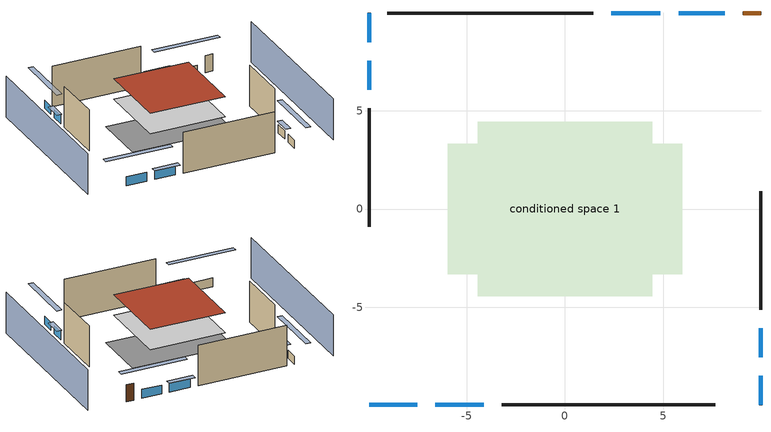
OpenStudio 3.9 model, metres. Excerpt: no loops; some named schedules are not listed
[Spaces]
conditioned space 1
 floor foundation (Slab1 construction): -5.95,-3.31 -5.95,3.31 5.95,3.31 5.95,-3.31 z0
 floor adiabatic (AdiabaticFloorConstruction): -4.44,-4.44 -4.44,4.44 4.44,4.44 4.44,-4.44 z2.44
 wall outside (Wall1 construction): -3.21,-9.96 7.64,-9.96 z0:4.88
 wall outside (Wall2 construction): -9.96,5.13 -9.96,-0.89 z0:4.88
 wall outside (Wall3 construction): 1.43,9.96 -9.03,9.96 z0:4.88
 wall outside (Wall4 construction): 9.96,-5.13 9.96,0.89 z0:4.88
 wall outside (AdiabaticWallConstruction): -9.96,-9.96 -7.51,-9.96 / -6.59,-9.96 -4.14,-9.96 / 8.12,9.96 5.78,9.96 z0:1.07; -9.96,9.96 -9.96,8.48 / -9.96,7.55 -9.96,6.06 / 9.96,-9.96 9.96,-8.48 / 9.96,-7.55 9.96,-6.06 z0:0.98; 4.85,9.96 2.36,9.96 z0:1.1
 wall outside (AdiabaticWallConstruction 1): 9.96,9.96 9.05,9.96 z0:2.03
 window (WindowConstruction): -9.96,-9.96 -7.51,-9.96 z0:1.07
 window (WindowConstruction 1): -6.59,-9.96 -4.14,-9.96 z0:1.07
 window (WindowConstruction 2): -9.96,9.96 -9.96,8.48 z0:0.98
 window (WindowConstruction 3): -9.96,7.55 -9.96,6.06 z0:0.98
 window (WindowConstruction 4): 8.12,9.96 5.78,9.96 z0:1.07
 window (WindowConstruction 5): 4.85,9.96 2.36,9.96 z0:1.1
 window (WindowConstruction 6): 9.96,-9.96 9.96,-8.48 z0:0.98
 window (WindowConstruction 7): 9.96,-7.55 9.96,-6.06 z0:0.98
 door (Door): 9.96,9.96 9.05,9.96 z0:2.03
 ceiling adiabatic (AdiabaticFloorConstruction): 4.44,-4.44 4.44,4.44 -4.44,4.44 -4.44,-4.44 z2.44
 roof outside (Roof1 construction): -4.44,4.44 -4.44,-4.44 4.44,-4.44 4.44,4.44 z4.88
shading: 14.53,-9.96 14.53,9.96 / -14.53,9.96 -14.53,-9.96 z0:4.88; -4.77,-9.96 -12.71,-9.96 -12.71,-10.57 -4.77,-10.57 z3.81; -3.83,-9.96 -6.89,-9.96 -6.89,-10.57 -3.83,-10.57 z1.37; -9.96,5.73 -9.96,12.71 -10.57,12.71 -10.57,5.73 z3.72; -9.96,5.76 -9.96,7.85 -10.57,7.85 -10.57,5.76 z1.28; 3.03,9.96 10.86,9.96 10.86,10.57 3.03,10.57 z3.81; 2.05,9.96 5.15,9.96 5.15,10.57 2.05,10.57 z1.4; 9.96,-5.73 9.96,-12.71 10.57,-12.71 10.57,-5.73 z3.72; 9.96,-5.76 9.96,-7.85 10.57,-7.85 10.57,-5.76 z1.28
[Site]
Portland Intl Arpt_OR: Latitude {deg}=45.59; Longitude {deg}=-122.6; Time Zone {hr}=-8; Elevation {m}=33; Terrain=Suburbs; Keep Site Location Information=Yes
[Site:GroundTemperature:Shallow]
10.2558, 8.96328, 8.85977, 9.47314, 11.9355, 14.3863, 16.5111, 17.8571, 17.9714, 16.8767, 14.8061, 12.4304
[Site:WaterMainsTemperature]
Calculation Method=Schedule; Temperature Schedule=mains temperature schedule
[Building]
Building 1
[Material] Roughness=Rough
Name | Thickness {m} | Conductivity {W/m-K} | Density {kg/m3} | Specific Heat {J/kg-K} | Thermal Absorptance | Solar Absorptance | Visible Absorptance
asphalt or fiberglass shingles | 0.00635 | 0.162714 | 1121.4 | 1465.45 | 0.9 | 0.85 | 0.85
roof rigid ins | 0.051816 | 0.029427 | 32.04 | 1214.23 | 0.9 | 0.7 | 0.7
osb sheathing 0.75 in. | 0.01905 | 0.115458 | 512.64 | 1214.23 | 0.9 | 0.7 | 0.7
roof stud and cavity | 0.2032 | 0.667294 | 78.34581 | 1123.46 | 0.9 | 0.7 | 0.7
gypsum board | 0.0127 | 0.160291 | 801 | 837.4 | 0.9 | 0.6 | 0.6
aluminum siding | 0.009525 | 0.089435 | 177.822 | 1046.75 | 0.9 | 0.5 | 0.5
osb sheathing 0.5 in. | 0.0127 | 0.115458 | 512.64 | 1214.23 | 0.9 | 0.7 | 0.7
wall stud and cavity | 0.1397 | 0.549615 | 139.0536 | 1170.24 | 0.9 | 0.7 | 0.7
concrete 4.0 in. | 0.1016 | 1.803125 | 2242.8 | 837.4 | 0.9 | 0.7 | 0.7
floor covering | 0.0127 | 0.0450781 | 54.468 | 1339.84 | 0.9 | 0.9 | 0.9
wood siding; wood siding 1 | 0.0254 | 0.102417 | 544.68 | 1172.36
wall rigid ins; floor rigid ins | 0.512978 | 0.029427 | 32.04 | 1214.23 | 0.9 | 0.7 | 0.7
wall stud and cavity 1 | 0.0889 | 0.380278 | 52.3479 | 1209.89 | 0.9 | 0.7 | 0.7
door material | 0.04445 | 0.0612267 | 512.64 | 1214.23 | 0.9 | 0.7 | 0.7
floor stud and cavity | 0.1397 | 1.75129 | 37.0049 | 1207.88 | 0.9 | 0.7 | 0.7
floor covering 1 | 0.0127 | 0.0433444 | 54.468 | 1339.84 | 0.9 | 0.6 | 0.6
wall stud and cavity 2 | 0.0889 | 0.391764 | 83.0341 | 1211.67 | 0.9 | 0.7 | 0.7
furniture material conditioned space 1 | 0.1524 | 0.115458 | 640.8 | 1214.23 | 0.9 | 0.6 | 0.6
[Construction]
Roof1 construction: asphalt or fiberglass shingles, roof rigid ins, osb sheathing 0.75 in., roof stud and cavity, gypsum board
Wall1 construction; Wall2 construction; Wall3 construction; Wall4 construction: aluminum siding, osb sheathing 0.5 in., wall stud and cavity, gypsum board
Slab1 construction: concrete 4.0 in., floor covering
WindowConstruction; WindowConstruction 1; WindowConstruction 2; WindowConstruction 3; WindowConstruction 4; WindowConstruction 5; WindowConstruction 6; WindowConstruction 7: WindowMaterial
AdiabaticWallConstruction: wood siding, wall rigid ins, wall stud and cavity 1, gypsum board
Door: door material
AdiabaticWallConstruction 1: wood siding 1, wall rigid ins, wall stud and cavity 1, gypsum board
AdiabaticFloorConstruction: floor stud and cavity, floor rigid ins, osb sheathing 0.75 in., floor covering 1
PartitionWallConstruction: gypsum board, wall stud and cavity 2, gypsum board
furniture construction conditioned space 1: furniture material conditioned space 1
[WindowMaterial:SimpleGlazingSystem]
WindowMaterial: U-Factor {W/m2-K}=1.93052; Solar Heat Gain Coefficient=0.49
[ThermalZone]
conditioned space: Multiplier=1; Volume {m3}=384.656; Thermostat=conditioned space temperature setpoint; Use Ideal Air Loads=No
[Space]
conditioned space 1: Thermal Zone=conditioned space; Volume {m3}=384.656
[ThermostatSetpoint:DualSetpoint]
conditioned space temperature setpoint: Heating Setpoint Temperature Schedule=heating setpoint; Cooling Setpoint Temperature Schedule=cooling setpoint; Temperature Difference Between Cutout And Setpoint {deltaC}=0
[Foundation:Kiva]
Foundation Kiva 1: Initial Indoor Air Temperature {C}=18.3333; Wall Height Above Grade {m}=0.1016; Wall Depth Below Slab {m}=0.2032
[Foundation:Kiva:Settings]
Soil Conductivity {W/m-K}=1.3848; Soil Density {kg/m3}=1842.3; Soil Specific Heat {J/kg-K}=418.7; Ground Solar Absorptivity=0.9; Ground Thermal Absorptivity=0.9; Ground Surface Roughness {m}=0.03; Far-Field Width {m}=40; Deep-Ground Boundary Condition=ZeroFlux; Deep-Ground Depth {m}=40; Minimum Cell Dimension {m}=0.2; Maximum Cell Growth Coefficient=3; Simulation Timestep=Timestep
[SurfaceProperty:ExposedFoundationPerimeter]
Slab1: Exposed Perimeter Calculation Method=TotalExposedPerimeter; Total Exposed Perimeter {m}=37.06368
[SurfaceProperty:IncidentSolarMultiplier] Incident Solar Multiplier=1; Incident Solar Multiplier Schedule=trans schedule winter=0.85 summer=0.7
Window1; Window2; Window3; Window4; Window5; Window6; Window7; Window8
[InternalMass:Definition] Design Level Calculation Method=SurfaceArea
Name | Construction | Surface Area {m2}
partition wall mass | PartitionWallConstruction | 157.749
furniture mass conditioned space 1 | furniture construction conditioned space 1 | 63.09974
[InternalMass] Space or SpaceType=conditioned space 1; Multiplier=1
Name | Internal Mass Definition
partition wall mass | partition wall mass
furniture mass conditioned space 1 | furniture mass conditioned space 1
[Fan:SystemModel]
central ac and furnace supply fan: Availability Schedule=Always On Discrete; Design Maximum Air Flow Rate {m3/s}=0.362456; Speed Control Method=Discrete; Electric Power Minimum Flow Rate Fraction=0.2; Design Pressure Rise {Pa}=500; Motor Efficiency=1; Motor In Air Stream Fraction=1; Design Electric Power Consumption {W}=autosize; Design Power Sizing Method=PowerPerFlow; Electric Power Per Unit Flow Rate {W/(m3/s)}=1059.44; Electric Power Per Unit Flow Rate Per Unit Pressure {W-s/m3-Pa}=1.66667; Fan Total Efficiency=0.7; Motor Loss Radiative Fraction=0; Speed Flow Fraction 1=0.9401; Speed Electric Power Fraction 1=0.83086; Speed Flow Fraction 2=1; Speed Electric Power Fraction 2=1
[EnergyManagementSystem:Sensor]
Name | Output Variable or Output Meter Index Key | Output Variable or Output Meter
central_ac_and_furnace_supply_fan_s; central_ac_and_furnace_supply_fan_s_1 | central ac and furnace supply fan | Fan Electricity Energy
water_heater_T_set | water heater setpoint | Schedule Value
out_pb_s |  | Site Outdoor Air Barometric Pressure
out_wt_s |  | Site Outdoor Air Humidity Ratio
site_vw_s |  | Site Wind Speed
cool_season | cooling season schedule | Schedule Value
central_ac_and_furnace_airloop_Fan_RTF_s | central ac and furnace supply fan | Fan Runtime Fraction Speed 1
central_ac_and_furnace_airloop_Fan_RTF_s_1 | central ac and furnace supply fan | Fan Runtime Fraction Speed 2
natural_vent_s | natural vent schedule | Schedule Value
htg_sp_s; htg_sp_s_1 | heating setpoint | Schedule Value
clg_sp_s; clg_sp_s_1 | cooling setpoint | Schedule Value
mech_vent_range_fan_0_sch_s | mech vent range fan 0 schedule | Schedule Value
mech_vent_bath_fan_0_sch_s | mech vent bath fan 0 schedule | Schedule Value
clothes_dryer_exhaust_0_sch_s | clothes_dryer | Schedule Value
htg_load_cond |  | Heating:EnergyTransfer:Zone:CONDITIONED SPACE
clg_load_cond |  | Cooling:EnergyTransfer:Zone:CONDITIONED SPACE
s_conv | inferred conditioned ceiling | Surface Inside Face Convection Heat Gain Energy
s_ig | inferred conditioned ceiling | Surface Inside Face Internal Gains Radiation Heat Gain Energy
s_sol | inferred conditioned ceiling | Surface Inside Face Solar Radiation Heat Gain Energy
s_lgt | inferred conditioned ceiling | Surface Inside Face Lights Radiation Heat Gain Energy
s_surf | inferred conditioned ceiling | Surface Inside Face Net Surface Thermal Radiation Heat Gain Energy
s_conv_1 | inferred conditioned floor | Surface Inside Face Convection Heat Gain Energy
s_ig_1 | inferred conditioned floor | Surface Inside Face Internal Gains Radiation Heat Gain Energy
s_sol_1 | inferred conditioned floor | Surface Inside Face Solar Radiation Heat Gain Energy
s_lgt_1 | inferred conditioned floor | Surface Inside Face Lights Radiation Heat Gain Energy
s_surf_1 | inferred conditioned floor | Surface Inside Face Net Surface Thermal Radiation Heat Gain Energy
s_conv_2 | Roof1 | Surface Inside Face Convection Heat Gain Energy
s_ig_2 | Roof1 | Surface Inside Face Internal Gains Radiation Heat Gain Energy
s_sol_2 | Roof1 | Surface Inside Face Solar Radiation Heat Gain Energy
s_lgt_2 | Roof1 | Surface Inside Face Lights Radiation Heat Gain Energy
s_surf_2 | Roof1 | Surface Inside Face Net Surface Thermal Radiation Heat Gain Energy
s_conv_3 | Slab1 | Surface Inside Face Convection Heat Gain Energy
s_ig_3 | Slab1 | Surface Inside Face Internal Gains Radiation Heat Gain Energy
s_sol_3 | Slab1 | Surface Inside Face Solar Radiation Heat Gain Energy
s_lgt_3 | Slab1 | Surface Inside Face Lights Radiation Heat Gain Energy
s_surf_3 | Slab1 | Surface Inside Face Net Surface Thermal Radiation Heat Gain Energy
ss_sol | Door1 | Surface Inside Face Solar Radiation Heat Gain Energy
ss_lgt | Door1 | Surface Inside Face Lights Radiation Heat Gain Energy
ss_conv | Door1 | Surface Inside Face Convection Heat Gain Energy
ss_ig | Door1 | Surface Inside Face Internal Gains Radiation Heat Gain Energy
ss_surf | Door1 | Surface Inside Face Net Surface Thermal Radiation Heat Gain Energy
ss_conv_1 | Window1 | Surface Inside Face Convection Heat Gain Energy
ss_ig_1 | Window1 | Surface Inside Face Internal Gains Radiation Heat Gain Energy
ss_surf_1 | Window1 | Surface Inside Face Net Surface Thermal Radiation Heat Gain Energy
ss_trans_in | Window1 | Surface Window Transmitted Solar Radiation Rate
ss_back_out | Window1 | Surface Window Shortwave from Zone Back Out Window Heat Transfer Rate
ss_trans_out | Window1 | Surface Inside Face Initial Transmitted Diffuse Transmitted Out Window Solar Radiation Rate
ss_conv_2 | Window2 | Surface Inside Face Convection Heat Gain Energy
ss_ig_2 | Window2 | Surface Inside Face Internal Gains Radiation Heat Gain Energy
ss_surf_2 | Window2 | Surface Inside Face Net Surface Thermal Radiation Heat Gain Energy
ss_trans_in_1 | Window2 | Surface Window Transmitted Solar Radiation Rate
ss_back_out_1 | Window2 | Surface Window Shortwave from Zone Back Out Window Heat Transfer Rate
ss_trans_out_1 | Window2 | Surface Inside Face Initial Transmitted Diffuse Transmitted Out Window Solar Radiation Rate
ss_conv_3 | Window3 | Surface Inside Face Convection Heat Gain Energy
ss_ig_3 | Window3 | Surface Inside Face Internal Gains Radiation Heat Gain Energy
ss_surf_3 | Window3 | Surface Inside Face Net Surface Thermal Radiation Heat Gain Energy
ss_trans_in_2 | Window3 | Surface Window Transmitted Solar Radiation Rate
ss_back_out_2 | Window3 | Surface Window Shortwave from Zone Back Out Window Heat Transfer Rate
ss_trans_out_2 | Window3 | Surface Inside Face Initial Transmitted Diffuse Transmitted Out Window Solar Radiation Rate
ss_conv_4 | Window4 | Surface Inside Face Convection Heat Gain Energy
ss_ig_4 | Window4 | Surface Inside Face Internal Gains Radiation Heat Gain Energy
ss_surf_4 | Window4 | Surface Inside Face Net Surface Thermal Radiation Heat Gain Energy
ss_trans_in_3 | Window4 | Surface Window Transmitted Solar Radiation Rate
ss_back_out_3 | Window4 | Surface Window Shortwave from Zone Back Out Window Heat Transfer Rate
ss_trans_out_3 | Window4 | Surface Inside Face Initial Transmitted Diffuse Transmitted Out Window Solar Radiation Rate
ss_conv_5 | Window5 | Surface Inside Face Convection Heat Gain Energy
ss_ig_5 | Window5 | Surface Inside Face Internal Gains Radiation Heat Gain Energy
ss_surf_5 | Window5 | Surface Inside Face Net Surface Thermal Radiation Heat Gain Energy
ss_trans_in_4 | Window5 | Surface Window Transmitted Solar Radiation Rate
ss_back_out_4 | Window5 | Surface Window Shortwave from Zone Back Out Window Heat Transfer Rate
ss_trans_out_4 | Window5 | Surface Inside Face Initial Transmitted Diffuse Transmitted Out Window Solar Radiation Rate
ss_conv_6 | Window6 | Surface Inside Face Convection Heat Gain Energy
ss_ig_6 | Window6 | Surface Inside Face Internal Gains Radiation Heat Gain Energy
ss_surf_6 | Window6 | Surface Inside Face Net Surface Thermal Radiation Heat Gain Energy
ss_trans_in_5 | Window6 | Surface Window Transmitted Solar Radiation Rate
ss_back_out_5 | Window6 | Surface Window Shortwave from Zone Back Out Window Heat Transfer Rate
ss_trans_out_5 | Window6 | Surface Inside Face Initial Transmitted Diffuse Transmitted Out Window Solar Radiation Rate
ss_conv_7 | Window7 | Surface Inside Face Convection Heat Gain Energy
ss_ig_7 | Window7 | Surface Inside Face Internal Gains Radiation Heat Gain Energy
ss_surf_7 | Window7 | Surface Inside Face Net Surface Thermal Radiation Heat Gain Energy
ss_trans_in_6 | Window7 | Surface Window Transmitted Solar Radiation Rate
ss_back_out_6 | Window7 | Surface Window Shortwave from Zone Back Out Window Heat Transfer Rate
ss_trans_out_6 | Window7 | Surface Inside Face Initial Transmitted Diffuse Transmitted Out Window Solar Radiation Rate
ss_conv_8 | Window8 | Surface Inside Face Convection Heat Gain Energy
ss_ig_8 | Window8 | Surface Inside Face Internal Gains Radiation Heat Gain Energy
ss_surf_8 | Window8 | Surface Inside Face Net Surface Thermal Radiation Heat Gain Energy
ss_trans_in_7 | Window8 | Surface Window Transmitted Solar Radiation Rate
ss_back_out_7 | Window8 | Surface Window Shortwave from Zone Back Out Window Heat Transfer Rate
ss_trans_out_7 | Window8 | Surface Inside Face Initial Transmitted Diffuse Transmitted Out Window Solar Radiation Rate
s_conv_4 | Wall1 | Surface Inside Face Convection Heat Gain Energy
s_ig_4 | Wall1 | Surface Inside Face Internal Gains Radiation Heat Gain Energy
s_sol_4 | Wall1 | Surface Inside Face Solar Radiation Heat Gain Energy
s_lgt_4 | Wall1 | Surface Inside Face Lights Radiation Heat Gain Energy
s_surf_4 | Wall1 | Surface Inside Face Net Surface Thermal Radiation Heat Gain Energy
s_conv_5 | Wall2 | Surface Inside Face Convection Heat Gain Energy
s_ig_5 | Wall2 | Surface Inside Face Internal Gains Radiation Heat Gain Energy
s_sol_5 | Wall2 | Surface Inside Face Solar Radiation Heat Gain Energy
s_lgt_5 | Wall2 | Surface Inside Face Lights Radiation Heat Gain Energy
s_surf_5 | Wall2 | Surface Inside Face Net Surface Thermal Radiation Heat Gain Energy
s_conv_6 | Wall3 | Surface Inside Face Convection Heat Gain Energy
s_ig_6 | Wall3 | Surface Inside Face Internal Gains Radiation Heat Gain Energy
s_sol_6 | Wall3 | Surface Inside Face Solar Radiation Heat Gain Energy
s_lgt_6 | Wall3 | Surface Inside Face Lights Radiation Heat Gain Energy
s_surf_6 | Wall3 | Surface Inside Face Net Surface Thermal Radiation Heat Gain Energy
s_conv_7 | Wall4 | Surface Inside Face Convection Heat Gain Energy
s_ig_7 | Wall4 | Surface Inside Face Internal Gains Radiation Heat Gain Energy
s_sol_7 | Wall4 | Surface Inside Face Solar Radiation Heat Gain Energy
s_lgt_7 | Wall4 | Surface Inside Face Lights Radiation Heat Gain Energy
s_surf_7 | Wall4 | Surface Inside Face Net Surface Thermal Radiation Heat Gain Energy
im_conv | furniture mass conditioned space 1 | Surface Inside Face Convection Heat Gain Energy
im_ig | furniture mass conditioned space 1 | Surface Inside Face Internal Gains Radiation Heat Gain Energy
im_sol | furniture mass conditioned space 1 | Surface Inside Face Solar Radiation Heat Gain Energy
im_lgt | furniture mass conditioned space 1 | Surface Inside Face Lights Radiation Heat Gain Energy
im_surf | furniture mass conditioned space 1 | Surface Inside Face Net Surface Thermal Radiation Heat Gain Energy
im_conv_1 | partition wall mass | Surface Inside Face Convection Heat Gain Energy
im_ig_1 | partition wall mass | Surface Inside Face Internal Gains Radiation Heat Gain Energy
im_sol_1 | partition wall mass | Surface Inside Face Solar Radiation Heat Gain Energy
im_lgt_1 | partition wall mass | Surface Inside Face Lights Radiation Heat Gain Energy
im_surf_1 | partition wall mass | Surface Inside Face Net Surface Thermal Radiation Heat Gain Energy
airflow_gain | infil flow | Infiltration Sensible Heat Gain Energy
airflow_loss | infil flow | Infiltration Sensible Heat Loss Energy
airflow_gain_1 | natural vent flow | Infiltration Sensible Heat Gain Energy
airflow_loss_1 | natural vent flow | Infiltration Sensible Heat Loss Energy
airflow_gain_2 | whole house fan flow | Infiltration Sensible Heat Gain Energy
airflow_loss_2 | whole house fan flow | Infiltration Sensible Heat Loss Energy
mv_conv | mech vent bath fan 0 | Electric Equipment Convective Heating Energy
mv_rad | mech vent bath fan 0 | Electric Equipment Radiant Heating Energy
mv_conv_1 | mech vent house fan | Electric Equipment Convective Heating Energy
mv_rad_1 | mech vent house fan | Electric Equipment Radiant Heating Energy
mv_conv_2 | mech vent house fan cfis | Electric Equipment Convective Heating Energy
mv_rad_2 | mech vent house fan cfis | Electric Equipment Radiant Heating Energy
mv_conv_3 | mech vent range fan 0 | Electric Equipment Convective Heating Energy
mv_rad_3 | mech vent range fan 0 | Electric Equipment Radiant Heating Energy
mv_conv_4 | mech vent house fan latent load | Other Equipment Convective Heating Energy
mv_rad_4 | mech vent house fan latent load | Other Equipment Radiant Heating Energy
mv_conv_5 | mech vent house fan sensible load | Other Equipment Convective Heating Energy
mv_rad_5 | mech vent house fan sensible load | Other Equipment Radiant Heating Energy
ig_lgt_conv | interior lighting | Lights Convective Heating Energy
ig_lgt_rad | interior lighting | Lights Radiant Heating Energy
ig_lgt_vis | interior lighting | Lights Visible Radiation Heating Energy
ig_ee_conv | ceiling fan | Electric Equipment Convective Heating Energy
ig_ee_rad | ceiling fan | Electric Equipment Radiant Heating Energy
ig_ee_conv_1 | clothes dryer | Electric Equipment Convective Heating Energy
ig_ee_rad_1 | clothes dryer | Electric Equipment Radiant Heating Energy
ig_ee_conv_2 | clothes washer | Electric Equipment Convective Heating Energy
ig_ee_rad_2 | clothes washer | Electric Equipment Radiant Heating Energy
ig_ee_conv_3 | cooking range | Electric Equipment Convective Heating Energy
ig_ee_rad_3 | cooking range | Electric Equipment Radiant Heating Energy
ig_ee_conv_4 | dishwasher | Electric Equipment Convective Heating Energy
ig_ee_rad_4 | dishwasher | Electric Equipment Radiant Heating Energy
ig_ee_conv_5 | freezer | Electric Equipment Convective Heating Energy
ig_ee_rad_5 | freezer | Electric Equipment Radiant Heating Energy
ig_ee_conv_6 | fridge | Electric Equipment Convective Heating Energy
ig_ee_rad_6 | fridge | Electric Equipment Radiant Heating Energy
ig_ee_conv_7 | misc plug loads | Electric Equipment Convective Heating Energy
ig_ee_rad_7 | misc plug loads | Electric Equipment Radiant Heating Energy
ig_ee_conv_8 | misc tv | Electric Equipment Convective Heating Energy
ig_ee_rad_8 | misc tv | Electric Equipment Radiant Heating Energy
ig_ee_conv_9 | misc well pump | Electric Equipment Convective Heating Energy
ig_ee_rad_9 | misc well pump | Electric Equipment Radiant Heating Energy
ig_ee_conv_10 | whole house fan | Electric Equipment Convective Heating Energy
ig_ee_rad_10 | whole house fan | Electric Equipment Radiant Heating Energy
ig_oe_conv | clothes dryer 1 | Other Equipment Convective Heating Energy
ig_oe_rad | clothes dryer 1 | Other Equipment Radiant Heating Energy
ig_oe_conv_1 | cooking range 1 | Other Equipment Convective Heating Energy
ig_oe_rad_1 | cooking range 1 | Other Equipment Radiant Heating Energy
ig_oe_conv_2 | general water use latent | Other Equipment Convective Heating Energy
ig_oe_rad_2 | general water use latent | Other Equipment Radiant Heating Energy
ig_oe_conv_3 | general water use sensible | Other Equipment Convective Heating Energy
ig_oe_rad_3 | general water use sensible | Other Equipment Radiant Heating Energy
ig_oe_conv_4 | water heater energy adjustment1 | Other Equipment Convective Heating Energy
ig_oe_rad_4 | water heater energy adjustment1 | Other Equipment Radiant Heating Energy
ig_oe_conv_5 | water heater lat | Other Equipment Convective Heating Energy
ig_oe_rad_5 | water heater lat | Other Equipment Radiant Heating Energy
ig_oe_conv_6 | water heater sens | Other Equipment Convective Heating Energy
ig_oe_rad_6 | water heater sens | Other Equipment Radiant Heating Energy
ig_ppl_conv | occupants | People Convective Heating Energy
ig_ppl_rad | occupants | People Radiant Heating Energy
[ElectricEquipment:Definition] Design Level Calculation Method=EquipmentLevel
Name | Design Level {W} | Fraction Latent | Fraction Radiant | Fraction Lost
ceiling fan | 16.668 | 0 | 0.558 | 0
clothes washer | 858.957 | 0.03 | 0.162 | 0.7
clothes dryer | 7449.01 | 0.015 | 0.081 | 0.85
dishwasher | 3660.55 | 0.3 | 0.18 | 0.4
fridge | 39.726 | 0 | 0.6 | 0
freezer | 194.914 | 0 | 0.6 | 0
cooking range | 172.06 | 0.16 | 0.384 | 0.2
misc tv | 575.422 | 0 | 0.6 | 0
misc plug loads | 330.735 | 0.021 | 0.558 | 0.049
misc well pump | 83.0177 | 0 | 0 | 1
whole house fan; mech vent house fan | 0 | 0 | 0 | 1
mech vent house fan cfis | 0 | 0 | 0 | 0
mech vent range fan 0; mech vent bath fan 0 | 30 | 0 | 0 | 1
[ElectricEquipment] Space or SpaceType=conditioned space 1
Name | Electric Equipment Definition | Schedule
ceiling fan | ceiling fan | ceiling_fan
clothes washer | clothes washer | clothes_washer
clothes dryer | clothes dryer | clothes_dryer
dishwasher | dishwasher | dishwasher
fridge | fridge | fridge schedule
freezer | freezer | freezer schedule
cooking range | cooking range | cooking_range
misc tv | misc tv | plug_loads_tv
misc plug loads | misc plug loads | plug_loads_other
misc well pump | misc well pump | misc well pump schedule
whole house fan | whole house fan | Always On Discrete
mech vent house fan | mech vent house fan | mech vent house fan schedule
mech vent house fan cfis | mech vent house fan cfis | mech vent house fan cfis schedule
mech vent range fan 0 | mech vent range fan 0 | mech vent range fan 0 schedule
mech vent bath fan 0 | mech vent bath fan 0 | mech vent bath fan 0 schedule
[OtherEquipment:Definition] Design Level Calculation Method=EquipmentLevel
Name | Design Level {W} | Fraction Latent | Fraction Radiant | Fraction Lost
water heater sens; mech vent house fan sensible load | 0 | 0 | 0 | 0
water heater lat; mech vent house fan latent load | 0 | 1 | 0 | 0
water heater energy adjustment1 | 0.01 | 0 | 0 | 1
clothes dryer 2 | 0 | 0.015 | 0.081 | 0.85
cooking range 2 | 5042.59 | 0.16 | 0.384 | 0.2
general water use sensible | -43.4886 | 0 | 0.6 | 0
general water use latent | 44.1266 | 1 | 0 | 0
[OtherEquipment] Space or SpaceType=conditioned space 1
Name | Other Equipment Definition | Schedule | Fuel Type
water heater sens | water heater sens | Always On Discrete
water heater lat | water heater lat | Always On Discrete
water heater energy adjustment1 | water heater energy adjustment1 | Always On Discrete | Electricity
clothes dryer 1 | clothes dryer 2 | clothes_dryer | Electricity
cooking range 1 | cooking range 2 | cooking_range | NaturalGas
general water use sensible | general water use sensible | general water use schedule
general water use latent | general water use latent | general water use schedule
mech vent house fan sensible load | mech vent house fan sensible load | Always On Discrete
mech vent house fan latent load | mech vent house fan latent load | Always On Discrete
[WaterUse:Equipment:Definition]
Name | Peak Flow Rate {m3/s}
clothes washer | 1.75831e-05
dishwasher | 1.39312e-05
[Lights:Definition]
interior lighting: Design Level Calculation Method=LightingLevel; Lighting Level {W}=326.836; Fraction Radiant=0.6; Fraction Visible=0.2; Return Air Fraction=0
[Lights]
interior lighting: Lights Definition=interior lighting; Space or SpaceType=conditioned space 1; Schedule=lighting_interior; Fraction Replaceable=1
[Exterior:Lights:Definition]
exterior lighting: Design Level {W}=7.09205
[Exterior:Lights]
exterior lighting: Exterior Lights Definition=exterior lighting; Schedule=exterior lighting schedule
[People:Definition]
occupants: Number of People Calculation Method=People; Number of People {people}=2; Fraction Radiant=0.314171; Sensible Heat Fraction=0.56303; Carbon Dioxide Generation Rate {m3/s-W}=0; Enable ASHRAE 55 Comfort Warnings=No; Mean Radiant Temperature Calculation Type=EnclosureAveraged
[People]
occupants: People Definition=occupants; Space or SpaceType=conditioned space 1; Number of People Schedule=occupants; Activity Level Schedule=occupants activity schedule; Multiplier=1
[SpaceInfiltration:DesignFlowRate] Space or SpaceType=conditioned space 1; Schedule=Always On Discrete; Design Flow Rate Calculation Method=Flow/Space; Design Flow Rate {m3/s}=0
natural vent flow; whole house fan flow; infil flow
